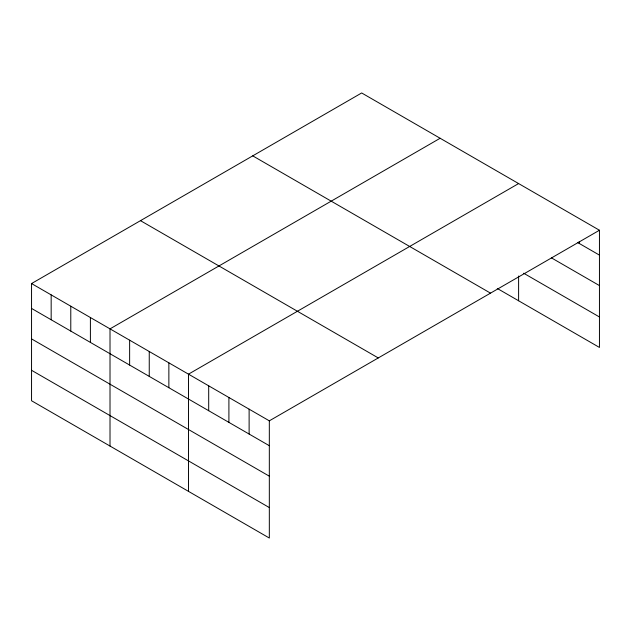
<?xml version="1.0" encoding="UTF-8"?>
<svg xmlns="http://www.w3.org/2000/svg" width="631" height="631" viewBox="0 0 631 631"><rect width="100%" height="100%" fill="white"/><g stroke="black" fill="none" stroke-linecap="round" stroke-linejoin="round"><path stroke-width="0.95" d="M599.45 230.244L269.327 420.838L269.327 538.038L31.55 400.756L31.55 283.556L361.673 92.962L599.45 230.244L599.45 347.444L497.283 288.462M440.138 138.26L110.015 328.861L110.015 446.062M518.603 183.566L188.488 374.159L188.488 491.36M577.554 242.478L599.45 255.121M551.447 257.874L599.45 285.591M523.659 273.223L599.45 316.975M252.731 155.857L490.508 293.139M140.492 220.661L378.269 357.943M31.55 283.556L269.327 420.838M31.55 308.433L269.327 445.715M31.55 338.902L269.327 476.184M31.55 370.294L269.327 507.569M579.242 241.539L579.242 243.448M518.603 276.015L518.603 300.766M249.119 409.164L249.119 434.049M228.903 397.498L228.903 422.376M208.695 385.833L208.695 410.71M168.863 362.833L168.863 387.71M149.247 351.506L149.247 376.384M129.631 340.18L129.631 365.065M90.399 317.535L90.399 342.412M70.782 306.209L70.782 331.086M51.166 294.882L51.166 319.759"/></g></svg>
